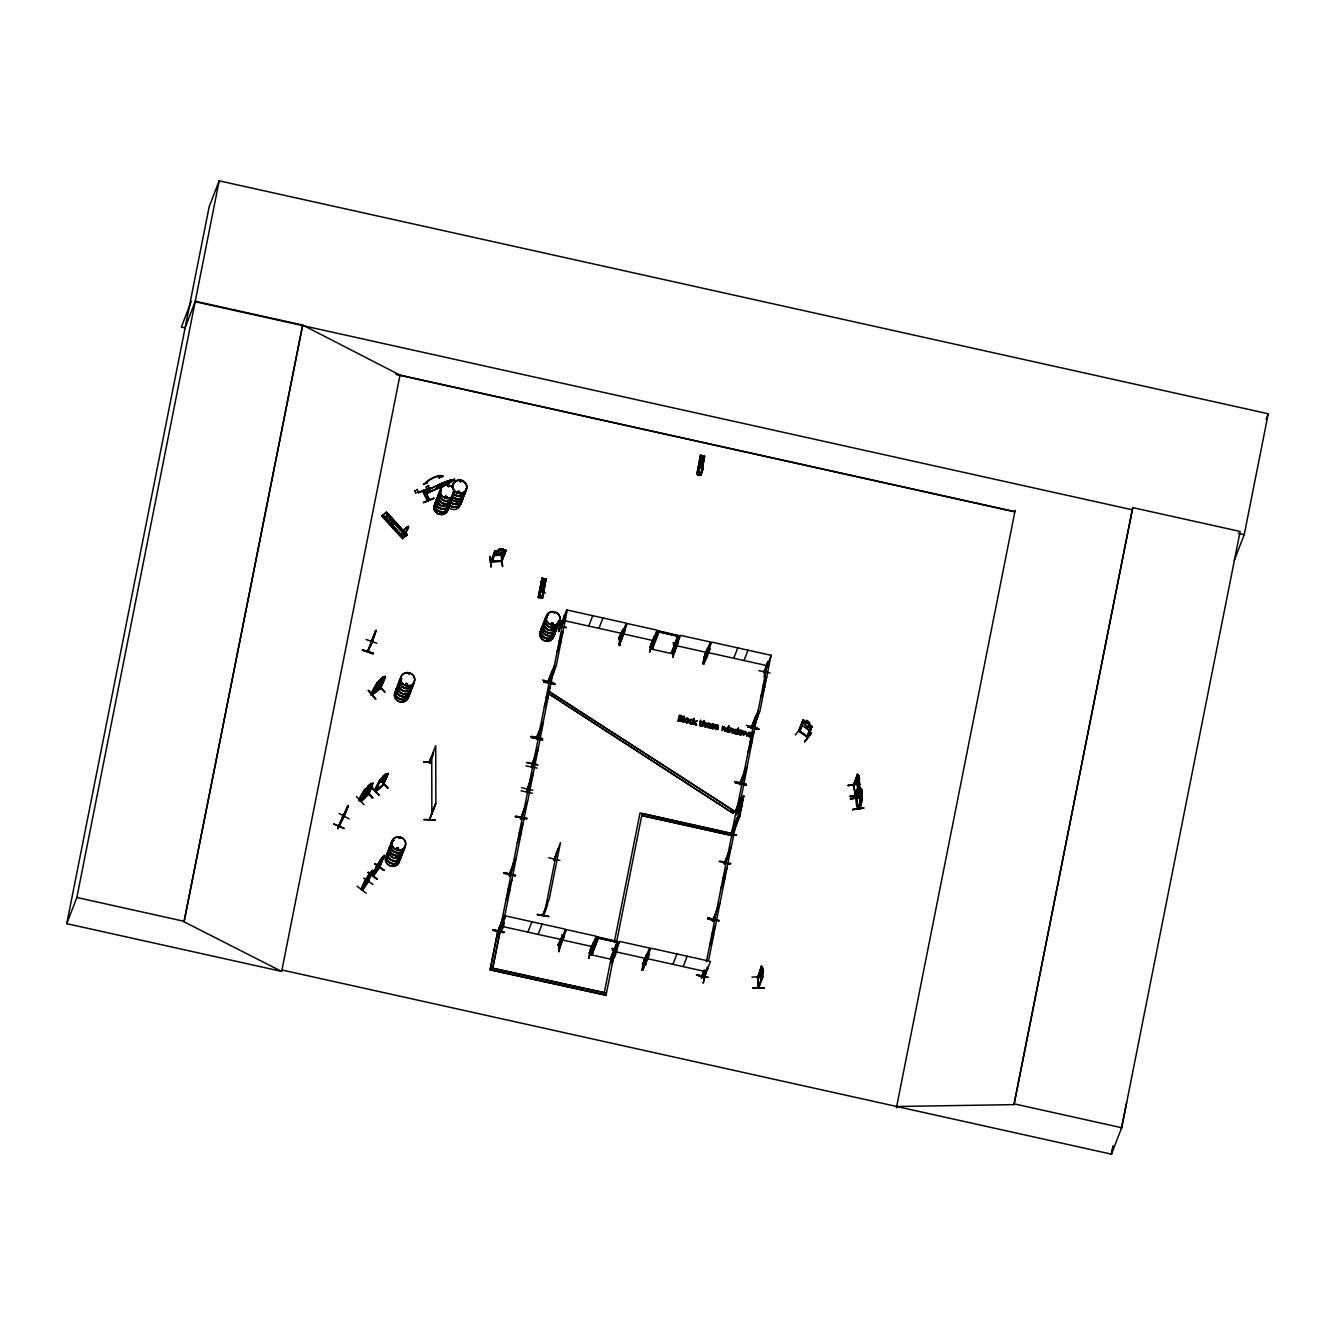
<?xml version="1.0" encoding="UTF-8"?>
<svg xmlns="http://www.w3.org/2000/svg" width="1335" height="1335" viewBox="0 0 1335 1335"><rect width="100%" height="100%" fill="white"/><g stroke="black" fill="none" stroke-linecap="round" stroke-linejoin="round"><path stroke-width="1.5" d="M859.673 784.329L855.418 795.56L853.466 784.613M853.983 784.646L854.083 785.397M855.334 793.991L855.334 795.51M860.458 787.867C865.697 796.077 856.536 823.178 855.985 798.013M858.355 787.733L856.102 779.723L857.671 773.899L853.215 784.997L855.818 795.51L853.682 784.83M858.121 808.476L861.759 797.412L862.343 798.313C857.304 831.471 854.55 775.468 858.021 808.426M856.987 778.188L858.288 784.963L859.039 780.408M712.006 725.539L712.439 724.705M749.92 733.449C753.791 734.65 750.57 731.947 749.87 734.116M751.071 736.036L749.085 733.783M760.416 977.721L762.869 971.346L762.569 967.875L762.752 974.967L761.367 980.107M423.946 819.673L435.41 819.907L424.029 819.49M509.653 875.743L516.194 858.288L505.064 914.308L498.222 930.996L502.427 919.565M547.801 681.451L547.584 682.619L552.173 671.288L547.967 682.702L548.351 681.401M549.586 681.451L549.319 682.786L553.524 671.355M549.486 682.302L550.087 681.317M543.712 914.208L543.479 915.109M553.892 859.723L554.442 859.256M700.358 463.228L701.042 464.196M702.026 463.378L701.442 464.246M711.321 725.005L711.572 726.29M704.229 969.794C697.354 987.399 704.897 971.429 702.01 975.251M712.823 921.033L717.112 909.736L717.312 910.77M712.973 920.533L720.132 902.493L731.263 846.473M729.277 851.38L724.237 864.112L724.605 862.577M741.125 781.476L740.508 782.56M751.705 727.942C763.386 697.387 747.784 735.718 752.089 726.557M682.385 720.166L681.634 718.33L682.419 719.665M707.867 724.221L709.92 725.406L709.636 723.987M717.83 727.158L715.477 726.64L717.93 726.44M858.288 776.453L857.687 787.917L856.069 779.673M757.963 978.088L761.985 966.74L762.736 970.962M758.213 986.832L762.602 976.452L758.313 987.333M758.881 987.299L758.747 986.331M405.69 684.054L407.459 684.955M396.645 848.309L398.431 849.193M406.357 684.922L406.291 683.57M398.381 848.793L397.313 849.177L396.795 847.858M407.492 684.171L406.541 684.955M399.082 838.23L400.2 837.913M408.477 673.658L408.844 673.391M399.132 837.929L400.3 838.347L399.182 838.33M447.058 496.62L445.923 497.371L445.84 496.019M445.406 496.053L446.808 497.087M448.493 486.975L447.726 486.124L448.81 486.107M457.972 491.213L457.688 492.214M458.172 492.265L458.556 491.18L459.407 492.081M459.507 491.58L458.606 492.548L458.122 491.647M460.258 481.401L461.059 481.034M460.275 481.668L461.309 481.251M460.959 481.802L460.391 481.985M551.322 623.111L552.34 623.979L552.323 622.844M552.857 623.261L552.406 624.413L551.088 623.645M553.107 623.645L552.256 624.029M554.559 613.449L554.042 612.448M852.681 809.461L863.845 807.875L852.631 809.711M863.795 808.126L852.581 809.577M428.351 492.098L445.423 485.139L428.568 492.582L429.503 491.33M430.838 488.66L430.855 488.61M685.439 721.167L685.589 720.249M739.189 732.147L739.323 733.833M760.833 970.345L761.467 977.187L762.535 972.681M682.636 717.512C682.001 714.342 677.012 715.126 682.469 716.595M687.925 721L688.026 719.765M741.526 732.898L741.542 731.413M741.676 731.964L740.541 734.233M734.701 731.163L734.917 732.932M681.684 719.515L679.598 720.666M714.559 727.442L714.842 726.257M367.759 651.33L376.103 630.387L367.726 651.43L371.681 641.501M707.55 725.205C715.126 725.673 703.228 726.04 709.669 727.041M714.625 726.958L715.593 725.239A1.886 1.752 21.1 0 1 716.761 724.905C721.05 726.857 715.86 727.041 715.41 728.109M684.822 720.082L684.772 721.634M688.693 721.167L688.56 719.215M688.843 720.449L688.56 721.668M710.62 725.723L710.487 723.97L708.852 723.153A1.886 1.752 21.1 0 0 707.7 723.487L707.3 723.97M742.293 733.082L742.427 731.897M798.514 731.013L807.792 737.621M798.68 730.562L808.025 737.32L799.131 730.379M810.428 728.009L806.891 737.104L810.862 726.59L811.93 726.891L811.096 726.29M699.757 724.237C698.839 726.307 703.345 726.44 700.258 725.673M758.247 987.783L757.512 976.87M757.88 978.171L761.367 966.89L762.085 969.31M758.731 987.766L757.896 976.753L757.863 978.321M764.204 987.85L752.84 988.117L764.171 987.716M429.186 762.368L435.727 745.597L435.861 803.103L429.436 819.874C445.139 779.056 425.798 829.219 429.97 818.322M429.903 761.818L429.186 763.119M429.436 819.757L429.887 818.722M430.037 488.777L446.574 481.334M504.029 873.457C538.956 880.583 480.85 867.316 515.327 875.326M515.21 875.877L504.146 872.79M526.607 818.755L515.327 816.553L526.557 818.789M553.625 682.586L542.494 680.016M713.391 921.033L707.784 918.53M746.215 725.255L757.362 727.775M737.838 805.022L737.537 806.373M738.355 806.24L738.522 805.806M738.939 806.59L739.123 805.472M740.241 805.506L740.057 806.657L740.241 805.456M426.132 487.325L428.719 485.656M757.362 977.253C767.575 952.389 755.66 974.567 761.367 979.973M760.383 969.477L760.766 980.157M368.377 881.617L367.409 881.934M373.116 875.359L373.533 874.191M379.774 866.916C373.633 875.61 393.274 835.627 379.123 868.134M700.575 724.071L701.542 726.157M516.011 816.102L527.242 818.322M521.034 790.771L532.231 793.257M521.635 787.733L532.832 790.186M526.624 762.652L537.905 764.872L526.708 762.402M531.58 737.704L542.861 739.924L531.664 737.471M526.908 791.939L530.93 781.125M527.192 788.534L526.924 789.502L527.675 788.768M535.886 756.194L531.397 767.008L531.647 766.04M531.931 766.624L531.597 766.106M532.648 763.67L532.398 763.97M537.121 738.505L537.321 739.54L541.359 728.66M525.556 806.14L520.5 818.889L521.267 817.571M535.936 753.991L531.847 764.354L532.565 763.537M719.782 861.092L730.979 863.561M735.318 782.927L746.582 785.147L735.401 782.694M725.189 862.226L725.356 861.409M739.623 801.417L735.134 812.231L741.576 795.51L747.133 767.508L741.075 784.696M735.134 812.181L735.385 811.279M735.869 811.496L735.151 811.747M735.151 823.929L731.046 834.826M745.097 773.883L740.992 784.78M732.965 834.642L736.62 835.126L725.372 832.973M538.289 597.429L542.077 578.339L546.082 579.273L542.511 598.297L541.209 598.03L542.527 598.297L545.848 579.04L542.11 578.255L538.205 597.413L539.49 597.68L542.811 578.489L541.776 578.389L543.045 578.656L539.524 597.68L542.811 578.489M542.11 578.255L538.556 597.429L539.457 597.68M540.191 596.611L541.292 597.012L539.874 597.529L541.326 596.845M540.258 592.523A2.553 0.918 10.6 0 1 541.309 591.271L541.326 591.121A2.553 0.918 10.6 0 0 540.291 592.373L539.49 595.961L541.993 596.495L543.812 593.124A2.553 0.918 10.6 0 0 543.829 591.655M540.992 596.828L540.825 595.844L540.992 596.912M542.36 592.339L545.097 578.956L546.048 579.273L544.78 579.006L542.978 590.437M541.793 598.147L545.347 579.123M542.027 598.197L545.848 579.04M701.109 455.535L698.138 474.693L696.853 474.426L700.391 455.385L704.496 456.053L701.159 475.31L704.713 456.286L703.411 456.019L701.259 467.417L703.678 456.003M697.571 474.559L700.658 455.385L701.643 455.669L700.441 455.419M696.837 474.409L700.758 455.252L697.838 474.559M697.921 474.576L701.442 455.502M698.539 474.376L699.974 473.858M702.46 468.652A2.553 0.918 10.6 0 1 702.46 470.12L700.625 473.491L698.155 472.824L698.923 469.386A2.553 0.918 10.6 0 1 699.974 468.134L700.575 467.016M701.409 469.436L703.395 456.003L704.496 456.053M703.979 456.136L701.075 474.693L697.421 474.526M504.096 932.03L492.815 929.828L503.996 932.364M515.327 816.553L521.034 817.187M531.113 737.12L542.494 738.756L531.13 737.037M555.193 683.837L543.929 681.634M498.973 929.527L498.205 930.845M509.436 874.592L509.186 875.81L516.395 857.254L527.525 801.234M498.322 934.049L500.341 926.941L498.272 937.687M509.62 875.994L509.92 874.458M510.003 873.908L509.92 872.406M520.85 817.454L520.65 818.505M498.322 937.47L500.341 926.941M520.45 818.839L521.284 817.654M536.837 736.336L536.653 737.587L541.226 726.357L536.62 737.704L537.454 736.486M563.287 620.441L543.462 721L537.02 737.788L537.454 736.319M548.068 682.502L548.184 681.534M513.758 862.527L509.57 873.841L509.653 872.873M504.38 922.485C502.978 931.413 499.19 933.399 499.273 932.664L505.798 915.96L565.423 929.21L559.031 945.964L558.18 945.197M524.705 807.458L521.134 817.955M558.464 631.472L561.184 620.875L558.531 631.472M558.948 631.555L561.05 621.025M540.642 727.225L540.825 726.273M551.772 671.205L551.989 672.239M561.401 626.032L560.416 625.731L560.266 627.717L564.471 616.286L560.767 627.533M560.767 627.583L561.251 626.415M564.855 616.37L564.288 617.237M565.189 616.42L564.254 615.836L565.189 616.42L561.451 626.432M537.371 914.842L548.752 916.478L537.388 914.759M543.078 914.358C543.428 920.666 552.807 886.874 543.028 915.042M547.083 903.995L547.283 905.03L547.467 904.079M558.23 849.961L558.03 848.927L554.275 860.408M559.849 860.424L548.735 857.737M562.052 934.917C561.418 940.875 555.877 945.063 559.115 945.898L558.33 944.88M558.998 945.864L558.147 945.33M560.316 940.457L558.764 951.104L560.149 940.457M622.794 629.219C625.981 626.949 614.601 641.201 620.141 639.081M563.07 935.134L561.985 935.284M618.956 644.905L620.959 634.392L619.573 645.005M619.123 644.905L621.125 634.392M644.772 959.214L643.17 969.827M643.303 969.894L645.272 959.298M703.128 977.938C703.495 978.839 703.378 971.596 708.101 967.341L703.895 978.154L710.454 961.4L650.829 948.167L644.388 964.938L645.739 964.337M644.505 964.921L648.46 954.108L649.477 954.325L645.272 965.138L645.523 964.17M645.289 965.088L644.655 964.054M704.062 663.745L706.082 653.232L704.179 663.595M648.46 954.108L649.477 954.325M704.129 663.812L706.165 653.082M705.564 657.988L706.232 658.989L705.347 657.955M710.22 648.61L709.286 648.026L710.22 648.61L706.265 659.073M707.717 918.83L707.967 917.812L718.981 920.95M758.831 670.621L770.011 673.024M701.943 976.085L702.544 975.251M712.923 921.05L717.88 907.85L713.29 919.198M713.307 919.081L713.891 918.113M713.691 919.164L714.058 917.963M730.662 834.742L737.187 817.537L731.63 845.556L724.621 864.212L724.588 862.677M724.721 863.995L725.005 862.894L724.738 864.112M741.042 782.093L741.058 782.443M751.338 727.759L751.672 726.323M751.805 727.742L751.922 726.774M717.496 907.767L717.696 908.801L717.88 907.85M705.814 972.798L703.178 983.177L705.798 972.764M728.443 852.698L724.454 862.944M744.379 772.448C746.682 768.726 737.704 786.816 741.092 781.576M763.97 670.971C763.82 675.56 768.226 660.091 767.825 661.426M755.51 716.428L755.727 717.462M763.987 672.723L764.371 671.405L764.071 672.323M753.741 727.525L753.891 726.807M708.101 967.341L707.016 967.491M764.488 672.823L764.588 671.972M766.59 666.682L764.605 677.245M757.262 716.595L753.057 728.026L753.174 727.058M764.004 672.957L768.209 661.526L764.121 671.989M768.593 661.609L768.025 662.477M730.245 864.196L719.148 861.509M746.031 784.763L734.867 782.277M758.931 729.06L747.65 726.857L758.831 729.394M405.306 535.101L404.605 534.601M558.898 951.488L560.95 940.975L558.948 951.471M558.864 951.688L560.984 940.958M560.516 946.281L560.066 945.881M619.674 645.623L621.81 634.893L619.757 645.406M621.242 640.667L621.292 640.266M563.921 936.269L559.949 946.749L566.424 929.594L596.228 936.219L589.219 953.14L589.936 952.472M625.314 629.936L621.209 640.7M588.802 958.346L590.938 947.616L588.885 958.129M650.045 646.707L650.746 646.824M651.964 641.785L649.611 652.264L651.981 641.818M593.291 942.41L589.169 953.14M654.117 636.344L650.078 647.191M612.164 961.701L612.848 958.196M614.25 952.79L612.131 963.52L613.866 952.94M642.669 964.721L649.494 948.05L619.674 941.425L613.115 958.447C622.193 931.146 614.367 962.585 613.332 957.696M674.375 648.61L672.94 657.454L675.059 646.724L672.94 657.454M674.192 651.563L674.709 652.131M678.564 641.768L674.475 652.581M643.053 965.088L643.17 964.22M642.052 970.161L644.188 959.431L642.135 969.944M703.979 658.138L703.729 659.106L703.578 658.122M705.014 653.566L702.877 664.096L705.23 653.649M646.557 954.241L642.419 964.955M707.366 648.176L703.862 658.606M185.148 327.642L195.327 301.226L302.711 325.072L399.999 375.102L281.668 971.396L66.75 923.67L209.161 206.741L219.174 180.826L1268.25 413.767L1244.22 534.651L1234.224 560.567M66.75 923.67L76.863 897.487L219.174 180.826M896.686 1106.498L1013.983 1104.629L1132.747 507.617L1240.132 531.464L1121.667 1127.725L1111.454 1154.174L281.802 969.961L281.518 971.363L184.046 921.817L302.528 325.556L1132.18 509.77M184.046 921.817L302.711 325.072M490.112 969.811L606.073 995.209L490.112 969.811L497.471 932.764L499.774 932.915L492.698 968.259L499.774 932.915M490.229 969.494L497.605 932.431M501.059 924.671L512.189 868.651M512.39 867.633L523.52 811.613M539.473 731.363L550.604 675.343M523.887 810.679L539.407 732.631M545.331 909.001L556.461 852.982M590.17 955.059L596.995 937.153L618.773 942.46L612.031 959.915L610.662 959.131L617.187 942.193L598.264 937.988L591.722 954.925L590.17 955.059L597.246 937.32M650.979 648.994L657.805 631.088L679.582 636.394L657.721 631.538L650.979 648.994L672.857 653.85L679.682 635.927M596.995 937.153L618.773 942.46M612.014 953.891L603.904 994.725M614.334 941.959L640.016 812.998L732.514 833.541L739.356 815.435L742.961 797.996L741.976 797.779L735.485 814.6L731.897 832.039L733.082 833.724M605.406 992.923L490.512 967.775L605.406 992.923L604.989 994.976M612.031 959.915L618.856 942.009M672.857 653.85L679.348 635.977M605.957 995.543L615.418 948.25M616.503 942.443L642.185 813.482L732.398 833.874M681.217 721.2L678.046 720.983L679.231 715.21M681.651 719.799L678.964 720.516L679.448 718.263L681.584 719.482M681.718 717.629L679.482 717.863L679.899 716.027L681.784 717.429M682.786 722.035L684.021 716.011L683.537 722.202M691.864 723.92C693.966 721.901 689.461 724.621 689.961 721.901M690.729 720.233L692.698 720.933L692.414 719.582A2.503 2.32 21.1 0 0 691.296 719.281L689.494 720.366M692.798 724.254L694.033 718.247L694.016 722.018L697.037 720.85M693.533 724.421L694.317 722.252L695.485 724.855C699.223 726.557 691.43 717.446 696.47 725.072M699.623 722.035L700.575 720.149L700.992 721.734L702.444 721.818L700.875 722.318L702.243 722.619M699.673 724.454L700.224 721.935M700.491 724.288L700.958 722.101M702.093 726.323L704.079 720.466C701.492 724.488 706.315 720.783 706.148 723.687M702.844 726.49L704.179 722.919M704.83 726.924L704.713 723.136M704.913 726.707L705.431 723.37L704.413 723.103M705.581 727.091L706.198 724.171M706.749 725.472C705.564 728.827 712.189 727.525 709.586 727.258M710.537 726.09L710.654 724.271M714.142 727.508L713.674 728.393A1.736 1.619 21.1 0 1 712.573 728.493L710.671 727.959C710.003 726.09 714.892 728.593 712.222 728.059M713.774 724.972L714.258 725.673L713.958 724.354L711.872 724.404M718.163 728.827L715.927 729.461L714.642 727.225M715.46 726.958L718.447 727.859L718.18 725.456M727.375 731.93L728.293 727.558L727.458 731.714M728.293 727.058L728.526 726.123L729.227 727.041M728.126 732.097L728.209 727.775M729.144 727.258L729.377 726.307M729.227 732.348L730.128 727.959L731.53 728.309M729.961 732.514L731.313 728.943M731.964 732.948L732.514 730.362M732.698 733.115L733.332 730.195M734.751 729.711A1.786 1.652 21.1 0 1 735.785 729.377A2.069 1.919 21.1 0 1 737.204 729.945L738.405 728.092L737.17 734.1L735.468 733.816M734.65 731.83C735.068 735.502 739.256 730.245 736.169 730.078M737.17 734.1L738.405 728.092M751.939 735.902L751.455 736.786A1.736 1.619 21.1 0 1 750.353 736.887L748.852 735.785M706.415 961.734L715.927 913.891M716.127 912.873L727.258 856.853M727.625 855.919L733.199 827.917M737.571 805.889L743.128 777.871M743.194 776.603L754.325 720.583M737.07 813.649L743.845 795.977L739.774 816.503L733.032 833.958M708.785 959.531L719.915 903.511M767.024 665.681L747.199 766.24L740.908 782.827M739.356 815.535L742.894 797.746L736.987 813.132M771.029 655.301L759.899 711.321L754.892 724.288M732.548 833.858L739.273 816.403L743.361 795.86M896.402 1107.883L1015.151 510.237M1013.983 1104.629L1132.747 507.617M1113.073 1146.014L1111.454 1154.174L1113.09 1146.214M370.846 642.335L375.986 630.354M1121.367 1128.476L1126.673 1102.577M652.732 648.843L652.932 647.926M617.054 942.21L610.479 959.147L591.922 954.909L592.106 953.991M659.423 631.088L659.223 632.006L677.796 636.261L677.98 635.343L659.423 631.088L652.548 648.86M591.922 954.909L598.597 937.17L617.17 941.409M671.488 652.164L671.305 653.082L677.98 635.343M610.479 959.147L610.679 958.23M614.317 949.118L614.667 947.967M732.865 832.256L733.666 828.384M731.897 832.039L738.389 815.201L741.976 797.779M433.057 754.542L429.77 763.136M531.297 736.336L542.494 738.722M543.812 682.168L555.026 684.538M492.715 930.378L503.912 932.748M735.034 781.576L746.232 783.995M747.733 726.657L758.847 729.294M696.553 975.084L707.817 977.287L696.62 974.867M525.99 765.856L537.254 768.109M741.626 806.674L741.643 805.723M338.923 825.681L346.232 809.627M344.33 816.302C330.396 843.002 342.845 819.707 342.928 815.451M737.621 805.172L737.587 806.24M531.213 736.586L542.477 738.822M492.815 929.894L504.013 932.264M537.471 914.308L548.735 916.544M707.884 918.079L719.081 920.466M374.618 634.642L371.681 642.686M372.899 639.448L371.631 643.003M373.082 639.048L370.362 646.123L374.668 633.775M402.236 536.002C400.567 529.695 414.784 519.565 405.056 533.733L402.085 535.836M373.433 637.746L374.167 635.56M853.899 785.898L857.32 774.617L857.904 775.535M856.519 799.264L860.257 787.85L856.469 799.298L855.919 798.03M372.682 640.333L371.764 640.967M749.018 733.616L749.502 732.731M685.506 720.466L685.956 719.315M688.009 720.783L687.158 722.268M739.106 732.364L739.573 731.213M734.617 731.38L734.917 730.512M370.362 646.123L372.148 641.267M376.103 630.387L371.297 643.603M370.98 644.338L371.414 643.103M375.102 633.241L375.469 632.173M343.195 817.32L344.296 816.453M560.433 626.265L560.867 627.283M543.178 914.008L543.579 914.926M751.505 726.807L758.33 710.22M740.424 781.96L744.563 771.513M376.937 643.253L366.107 639.482M409.061 674.375L409.211 673.641M406.774 684.938L407.475 684.371L406.057 683.437M398.314 848.559L397.863 849.193M592.74 953.107L592.924 952.439M595.143 946.231L594.943 946.949M597.596 939.89L597.947 939.59M734.083 829.803L733.716 830.12M739.774 816.503L738.923 816.586M736.152 824.262L736.369 823.395M372.599 640.583L375.268 632.923M373.399 653.232L362.319 650.112L373.266 653.549M375.268 631.105L375.319 632.139M368.226 651.38L373.984 636.228M372.799 639.348L371.147 643.687M362.336 650.078L373.149 653.933M372.649 639.999L373.249 637.946M373.199 638.564L373.85 636.661M362.503 649.611L373.316 653.466M191.272 301.376L181.343 327.075L185.131 327.909M403.504 537.821L382.227 515.594L386.449 512.189L407.225 534.868L405.857 535.969M385.715 519.432L389.937 516.011M387.801 521.718L392.023 518.314M389.653 523.771L393.875 520.366M391.739 526.073L395.961 522.652M401.034 535.669L403.47 533.783M418.406 492.565L429.286 488.159L428.118 489.344M428.668 488.343L418.556 492.515M402.686 538.489L403.32 537.421L382.177 515.727M404.071 536.837L405.606 535.335M423.095 490.613L428.001 500.742L422.878 490.863M403.837 537.621L383.245 514.976L381.793 516.144L402.469 538.723L406.975 534.951L405.139 531.981M424.146 490.362L429.136 500.275L424.296 490.279M427.734 488.76L428.285 489.862L429.253 488.86M427.951 488.677C423.879 496.286 426.482 501.092 428.735 488.193M426.716 495.952L428.702 490.796M428.351 492.148L429.753 488.276M428.602 492.548L430.003 488.677L446.758 481.685M429.386 491.797L430.387 488.426L429.336 491.764M436.862 488.293L440.099 487.258L436.862 488.293L438.064 485.172L441.484 483.387L451.597 479.766L449.061 483.604L440.066 487.308L454 480.383M436.979 488.209L438.114 485.272L441.535 483.487L451.48 479.832L443.988 483.07L440.583 485.99L449.311 482.97L454.634 479.215L451.213 480.483M433.775 498.155L423.462 502.644L433.758 498.489M445.239 484.789L428.518 492.532M368.493 690.379L375.435 699.39M376.103 684.254L377.137 683.937L376.103 684.254C361.368 708.802 382.01 683.42 380.208 688.676M372.665 694.55L377.121 682.719L383.379 676.712L380.058 689.06L379.941 688.192M377.137 683.804L372.966 693.95M373.366 693.866L372.098 694.617L380.926 687.992M382.311 680.066C374.551 686.791 384.83 676.361 381.693 681.467L382.945 680.783L380.225 685.289L376.57 687.408L380.008 680.6L382.611 678.53L381.626 681.367L379.958 682.085M381.476 681.184L379.09 682.969M383.178 676.728L382.878 677.98M384.513 677.713L380.108 688.693M380.759 688.526L385.498 676.211L380.875 679.165L382.711 677.412M383.045 683.103L385.064 677.446L376.654 684.087M378.256 685.322L384.597 692.147M339.09 813.432L349.169 818.889M343.379 814.584L338.873 825.914L343.679 816.519M339.924 824.896L339.541 825.531M345.381 811.63L343.662 815.585L345.965 811.113M343.245 817.471L347.734 806.14L344.413 813.399M342.344 818.105L348.452 805.439L343.813 817.487M344.18 828.568L333.65 823.962L344.263 828.367M356.412 796.611L364.054 804.788M365.306 789.369L364.188 790.186C348.919 814.25 372.048 789.636 367.876 793.975M364.054 792.089L362.736 795.66L363.587 795.243M361.218 800.282C374.851 768.576 347.584 819.223 368.844 793.758M368.31 785.664L367.826 787.049L371.08 783.528L370.479 784.93L371.697 784.229L368.143 794.392M365.323 793.858L366.908 791.305L365.673 791.288L370.446 787.383L364.839 795.143L369.478 790.003M365.556 793.924L367.225 792.573L363.454 795.226L370.946 788.818L371.898 784.813L364.054 792.239M368.76 785.581L370.262 784.663M370.896 783.562L370.596 784.813M365.957 788.601C361.418 792.69 375.152 780.241 371.948 784.396L368.076 794.726M360.233 800.449L368.443 793.858L372.448 783.478L371.948 784.396M380.191 780.107L375.068 790.854L383.562 784.246L387.567 773.883L385.548 775.268C388.702 770.178 378.473 780.675 386.065 773.799M367.475 792.322L372.482 798.096L367.392 792.539M387.484 773.749C377.571 777.454 367.475 803.62 383.662 783.862M379.924 779.824L376.27 790.52M383.796 775.885L385.314 775.001M385.948 773.899L385.648 775.168M384.797 779.673L383.112 785.23L388.218 773.332L385.465 778.872L378.523 783.411M388.301 773.416L383.178 785.13M387.651 788.334L381.293 781.509M357.079 886.206L366.174 893.198M363.654 877.996L372.999 884.471M368.276 872.039L377.388 878.997M489.978 556.378L491.08 567.141L489.828 556.345M362.452 889.11C376.253 855.868 350.955 910.086 368.527 881.35M366.241 878.563L361.768 889.911L362.603 888.709M369.461 873.908L372.131 870.854L370.729 872.856C372.882 867.783 366.825 878.664 369.077 874.091M368.527 875.86L367.609 878.246L370.563 873.274M502.01 561.017L490.946 561.668M495.652 551.155C486.524 573.049 495.669 556.778 494.634 551.205L490.546 561.952L501.743 561.401L505.715 550.671L500.608 561.468L501.86 561.401M367.442 882.085L371.314 871.438M503.011 554.976L494.484 555.377L493.716 554.209L495.152 550.804M366.124 878.463C352.79 903.745 370.913 879.231 372.048 870.971L372.832 870.403L372.198 871.004M368.393 881.717L372.732 870.32M373.266 874.659C387.25 843.503 361.868 895.184 379.808 867.016M499.423 549.002L503.145 548.818L502.511 550.154L504.196 550.487L503.278 552.857L497.571 554.142L496.103 553.207L497.02 550.838L499.524 548.919L502.995 548.869M500.074 549.219L502.294 549.119M379.724 861.676L378.806 864.062L381.777 859.106M380.291 859.907L377.722 865.447L381.943 860.09M380.675 859.74C389.87 848.209 377.404 869.769 376.136 867.783M378.556 867.85L379.307 866.715M382.861 857.721L381.927 858.472M383.929 856.152L379.557 867.383M501.726 560.55L500.792 560.967M429.703 763.253L429.753 762.202L423.879 761.668M384.079 870.553L374.868 863.812L384.196 870.286M502.577 566.574L501.376 555.61L502.544 566.39M433.691 751.905C432.824 757.145 427.751 761.851 429.853 762.986M540.792 585.197L544.53 585.998M540.475 587.05L544.179 587.917M538.856 597.312L542.01 597.98M541.309 591.271L541.66 590.337M544.179 590.721L543.796 591.789A2.553 0.918 10.6 0 1 543.796 593.257M560.667 627.8L567.292 610.078L556.161 666.098L549.703 682.869M558.948 642.302L562.953 631.939M557.029 651.931L561.034 641.568M566.374 627.517L557.062 625.197M554.592 664.98L548.335 681.167M549.953 681.851L553.908 671.438M546.249 697.22L550.254 686.841M548.168 693.382L733.115 813.282L734.434 811.229L549.352 691.663L548.168 693.382L733.115 813.282M549.352 691.663L734.434 811.229M544.346 706.849L548.335 696.47M538.439 747.216L532.381 764.404M531.397 767.008L537.838 750.27M535.802 756.661L531.864 766.991M588.718 626.065L592.723 615.685M526.941 789.452L533.466 772.314M532.882 775.218L526.357 791.889M520.884 818.972L527.892 800.316L543.412 722.268L536.77 739.323M522.002 816.686L525.94 806.223M519.182 833.474L523.186 823.111M598.964 628.334L602.969 617.971M517.262 843.103L521.267 832.74M514.142 862.61L509.786 874.992M507.851 890.512L511.839 880.149M505.932 900.14L509.937 889.778M498.422 929.644L502.811 919.648M622.227 630.52L618.889 639.715M700.358 457.271L704.096 458.072M700.157 458.472L703.895 459.273M699.79 460.408L703.528 461.192M699.473 462.127L703.178 462.995M699.106 464.046L702.811 464.93M702.427 468.802L702.827 467.717M555.21 857.337L558.414 849.01M527.892 932.13L531.897 921.767M538.155 934.4L542.144 924.037M658.055 631.238L651.08 648.526M673.09 642.502L673.774 642.903M673.491 644.288L673.19 644.204M671.505 653.165L678.013 636.111M559.916 946.682L564.488 936.002M674.092 652.064L680.5 635.36L710.303 641.985L703.729 659.106M678.046 720.983L679.832 721.134M679.899 716.027L681.634 717.846L679.482 717.863M679.448 718.263L681.467 719.265M692.982 719.949L690.395 719.615M692.164 723.87L691.18 723.97M695.485 724.855L696.553 724.855M612.314 948.668L613.533 948.751L612.264 948.584M612.682 950.353L612.131 950.17M611.83 959.398L618.539 942.043M703.545 723.153L704.496 722.886M703.578 722.786L704.763 722.252M733.749 658.255L737.754 647.892M709.92 725.406L707.667 724.671M710.103 727.842L706.766 725.923M710.671 727.959L711.739 728.293M714.542 724.705L713.14 724.321M743.995 660.541L748 650.178M722.519 726.507L722.051 730.746L724.538 727.708L725.589 731.53L727.625 727.408L725.406 730.512L724.438 726.707L722.669 729.911L722.602 726.29M724.538 727.708L724.888 731.38M728.526 726.123L729.294 726.524M730.662 729.177L731.914 728.943M736.62 732.932L735.201 732.832M764.388 673.04L771.28 655.335L711.638 642.102L705.197 658.856M764.071 676.895L766.173 666.599M743.829 731.246L743.361 735.485L745.848 732.448L746.899 736.269L748.935 732.131L746.716 735.251L745.748 731.43L743.979 734.634L743.912 731.029M762.686 687.542L766.674 677.179M760.766 697.17L764.771 686.807M748.451 736.353L749.519 736.686M755.076 723.336L757.646 716.678M749.986 742.444L753.991 732.081M748.067 752.072L752.072 741.709M740.424 782.31L740.725 781.392M729.811 810.846L737.27 812.481M672.94 964.337L676.928 953.958M735.602 812.231L739.523 801.901M739.356 807.608L743.845 795.977M683.186 966.607L687.191 956.244M725.572 862.36L729.678 851.463M722.919 878.714L726.908 868.334M721 888.342L725.005 877.963M711.572 935.752L715.577 925.389M709.669 945.38L713.658 935.017M702.577 975.384L703.979 971.546M795.343 735.034L801.818 726.44M702.343 976.319L704.429 970.829M799.565 731.697C801.484 730.395 803.153 718.03 803.47 721.25M806.19 721.651L806.69 720.366L809.728 722.569L809.477 727.809L807.558 727.725L803.603 723.57L804.521 721.184L806.207 721.851L806.774 720.483M804.705 741.743L811.313 733.032L804.738 741.542M811.997 726.424L807.692 737.638M810.695 729.995L812.097 726.474L802.986 719.915L798.63 731.063L803.069 719.999L804.121 720.149M751.955 977.053L763.22 976.803M760.116 974.416L762.702 967.875M762.686 977.437L758.697 987.917L757.813 977.153M857.304 784.129L847.909 785.614L857.22 784.212M853.466 785.931L857.704 774.567M858.238 777.554L857.954 783.211L858.872 780.841M859.773 797.629L850.462 798.897L859.857 797.412M858.922 776.653L859.323 778.756M859.69 779.189L858.889 775.702L859.189 780.474M855.118 794.609L859.139 783.829M855.652 794.458L859.606 784.062M855.818 795.36L859.79 785.03M855.768 798.397L860.057 787.216L860.458 787.967M858.889 790.72L860.191 787.333L860.458 788.818M861.592 793.691L860.858 798.247L859.456 794.242L860.424 789.102L860.941 790.42L861.542 788.968L861.759 793.758M861.058 790.403L861.559 789.135M861.893 792.055L861.309 790.37M862.143 797.362L858.238 807.825M1266.114 419.307L1268.25 413.767M360.5 800.549L361.401 799.882M690.011 721.1L690.595 720.149M713.174 727.925L712.072 726.357M560.4 626.749L566.607 609.895L626.232 623.128L619.841 639.882M547.7 681.668L547.567 682.402M345.732 811.213L344.58 813.199M375.202 790.67L376.337 790.153M688.643 721.451L688.126 722.419M404.905 533.549L408.627 526.24L404.956 528.977M707.583 724.872L708.868 723.754L709.953 724.888M715.477 726.64L716.761 725.506L717.846 726.657M345.581 812.131L346.783 809.544M750.003 733.232L750.053 734.267M368.026 880.966L367.793 882.151M373.666 875.042L373.466 874.275M734 730.729L734.534 729.761M689.294 720.783L690.128 719.565M347.734 806.14L347.05 808.309M348.051 806.09L345.999 809.995M343.279 815.618L343.729 814.767M364.922 881.951L371.514 873.824M543.812 593.124L542.01 596.345L539.524 595.811M405.006 534.834L404.321 534.584M405.089 535.135L404.104 534.117M749.319 732.915L750.721 736.453M687.792 721.467L686.924 722.335M739.323 731.68L740.191 730.812M741.392 733.366L740.007 734.233L739.139 732.848M370.746 874.275L366.524 879.631L368.694 875.426M734.834 730.729L736.252 729.878M366.174 878.63L368.594 875.359M366.274 878.714L372.131 870.854M379.741 861.242L373.149 875.593M384.029 856.219L377.037 865.28M370.379 788.484L371.781 786.348L363.838 793.658M459.574 492.632L459.29 491.263M396.879 847.875L396.979 849.244M382.594 681.584L384.18 679.632M376.086 686.791L384.096 679.548M742.06 733.766L741.442 734.584A1.802 1.669 21.1 0 1 740.324 734.884L738.872 734.016M374.768 689.527L383.128 683.036M386.8 776.82L385.515 778.872M367.843 872.69L377.087 879.381M685.055 719.398L685.689 718.58A1.819 1.685 21.1 0 1 686.807 718.263L687.659 718.447M501.743 561.401L506.182 550.254L504.964 549.903L506.048 550.387M714.943 726.073L715.51 725.456A1.886 1.752 21.1 0 1 716.678 725.122L717.83 725.456M371.397 786.782L378.923 795.243L371.03 787.083M802.035 725.372L801.651 723.336L802.035 725.372L809.177 730.512L810.779 729.911M806.924 737.07L807.258 736.636M804.605 741.709L811.313 733.032M682.586 717.646L681.568 718.514M682.268 718.163L682.686 716.661M380.325 860.024L382.511 857.27M377.321 864.279L372.649 875.51L379.073 867.166M368.944 793.791L373.183 783.011L372.248 783.328M520.867 817.337L521.101 818.455M370.78 786.599L365.506 793.224L369.011 788.751L365.423 790.954L367.893 787.016M380.141 779.99L376.42 790.136M700.308 467.35L701.409 466.966M383.078 679.799L377.688 684.087L380.492 678.831M404.138 529.478L403.42 531.297M618.756 639.198L620.074 639.448L618.789 639.582M645.589 964.721L644.605 964.387M384.146 870.437L374.951 863.595M368.093 791.605L370.946 788.818M385.164 513.391L386.666 512.189L406.975 535.001M377.021 684.938C372.899 688.393 386.933 678.03 383.495 679.915M379.841 779.99L380.825 778.756M393.908 523.804L393.074 524.405M735.001 730.479L735.969 729.828M715.677 726.19L717.729 726.257M382.11 515.844L403.003 538.289M382.661 515.443L400.55 535.035M385.498 513.074L406.391 535.519L385.815 512.874M371.497 786.599L378.94 795.093M741.826 734.1L741.526 734.367A1.802 1.669 21.1 0 1 740.408 734.667L739.54 734.484M685.289 719.064L685.606 718.797A1.819 1.685 21.1 0 1 686.724 718.48L687.575 718.664M738.906 730.963L739.29 730.479A1.819 1.685 21.1 0 1 740.408 730.162L741.259 730.345A1.786 1.669 21.1 0 1 742.16 731.113L742.26 731.697M543.212 586.048L541.676 586.499L543.028 587.083M543.011 587.15L543.095 585.815M367.876 882.268L371.447 871.722M370.996 783.445L368.31 785.781M365.206 789.869L364.188 790.186M367.859 792.139L372.599 797.963M447.025 497.388L445.223 496.753M407.225 534.284L406.691 535.085L404.605 532.782M443.721 505.298L442.636 505.331M406.107 683.453L405.64 684.621M551.639 622.661L552.94 622.861M384.697 676.545L377.037 682.786M377.404 685.739L380.024 683.654M374.968 690.095L381.676 685.055M372.365 694.901L380.909 688.159M379.941 686.374L384.931 692.031L378.339 685.105M375.402 791.088L383.829 784.596M503.095 555.126L504.847 553.675L503.095 555.126L494.384 555.544M619.14 638.814L619.774 639.298M706.332 658.639L705.264 658.422L706.315 658.522M644.571 964.504L645.472 964.688M703.044 977.454L704.096 977.704M699.59 473.558L699.607 472.94M540.975 596.361L540.358 597.012M406.591 535.368L385.999 512.723M686.057 719.331L687.375 719.014L687.976 720.283M739.657 731.23L741.309 731.43M711.638 724.555L712.873 724.054M749.419 732.948L750.32 732.431M712.139 725.055L714.258 725.673M694.884 722.185L697.12 720.633M393.691 524.038L392.156 524.088M365.356 793.658L364.138 794.358L370.312 785.347L366.808 789.836L370.396 787.617M422.477 491.046L427.5 500.942M554.175 858.906L553.825 860.341L560.466 842.619L549.336 898.639L542.811 915.343M540.475 596.929L540.808 595.927M692.348 722.852L690.262 722.686M700.675 462.811L701.976 463.178L701.225 464.28M445.606 495.886L445.723 496.987M459.323 492.698L457.788 492.164M397.012 847.692L398.114 847.658M398.23 849.36L397.213 849.394M428.852 485.94L426.182 486.708M418.472 492.732L429.286 488.159M429.419 488.426L428.285 488.91M433.792 498.239L423.562 502.444M451.147 480.683L454.517 479.315M495.051 550.921L505.047 549.987M708.101 724.137L709.336 724.087M749.653 732.798L751.739 732.748L752.056 734.05M681.618 721.067L680.299 721.451M809.11 730.429L810.679 729.828M686.257 719.198L687.842 719.732M612.364 948.568L613.449 948.818M717.946 728.693L717.029 729.043M740.858 783.795L741.092 784.513M455.886 500.642L454.918 500.158M406.307 683.32L407.709 684.021M397.413 847.959L398.548 848.025M428.385 489.795L425.782 496.086M857.12 783.779L847.892 785.431M857.571 795.076L850.078 796.411L861.242 794.909M861.325 795.293L850.028 796.294L859.44 794.909M850.345 798.297L859.657 797.028L850.462 798.897M862.343 798.313L861.759 797.412M859.156 780.391C860.775 789.302 856.586 767.725 858.522 777.12L859.006 775.685L858.405 777.137L857.904 775.802M859.573 784.446L859.606 782.727M858.255 787.867L857.504 787.934M701.709 725.305L700.491 724.571M731.447 728.526L733.282 729.711M735.902 733.549L734.434 733.466L733.866 731.964M750.804 736.236L748.935 735.568M717.746 729.427L714.676 727.692M860.107 801.1L860.958 801.133L860.107 801.217L858.522 792.489L861.692 794.308L862.16 797.729M717.562 728.793L715.627 728.159M690.979 720.149L692.698 720.933M687.008 722.118L685.573 721.25M542.144 590.103L543.395 590.254M495.686 551.522L494.634 551.205M491.864 561.234L500.675 560.817M762.752 974.967L761.868 966.74M764.204 987.75L752.857 988.234M392.54 522.035L393.742 522.452M691.613 723.737L689.978 723.587A1.752 1.635 21.1 0 1 689.21 722.686L689.194 722.051M612.698 949.001L612.398 948.718M431.405 761.651L423.812 761.951M423.829 761.818L431.472 762.001M433.825 809.41L433.424 808.426M731.547 729.127L732.498 730.045M709.219 727.074L707.517 725.539M750.47 736.269L749.235 735.819M686.757 722.152L685.806 721.718M686.707 722.986L684.755 720.566M750.57 732.648L752.239 733.315M712.072 728.643L712.489 728.71A1.736 1.619 21.1 0 0 713.441 728.543L714.041 726.724L712.172 725.506M749.853 737.037L750.27 737.104A1.736 1.619 21.1 0 0 751.221 736.937L751.171 734.567M701.392 467.117L702.31 467.367M697.17 474.359L700.908 475.143M557.045 625.514L566.374 627.55L556.895 625.765M707.834 918.246L719.031 920.683M707.767 918.647L713.641 919.815M644.404 964.838L645.406 965.055M399.999 375.102L395.944 374.217L1014.884 511.639M195.144 301.727L300.509 325.106M1238.229 533.316L1244.22 534.651M398.297 374.968L1014.567 511.806M562.602 620.258L622.243 633.508M707.65 652.465L767.275 665.698M623.228 633.891L653.049 640.516M676.495 645.723L706.315 652.348M501.793 926.34L561.418 939.573M562.419 939.973L592.223 946.582M615.685 951.788L645.489 958.413M646.824 958.53L706.465 971.78M497.471 932.764L499.64 933.248M1014.283 1103.878L1121.667 1127.725M76.863 897.487L184.247 921.334M735.485 814.6L736.469 814.817M738.389 815.201L739.356 815.435M598.414 938.088L616.97 942.326M690.862 723.687L690.061 723.37A1.752 1.635 21.1 0 1 689.294 722.469M705.03 722.502L706.098 723.403M735.151 733.549L734.066 732.731M428.769 488.36L429.419 489.378M712.74 726.924L711.305 725.406M750.404 734.217L751.872 735.685M620.909 640.299L627.233 623.528L657.054 630.153L650.078 647.141M799.014 730.712L808.059 736.837M732.815 728.543L733.215 729.427M739.089 734.5L738.372 732.915M367.826 792.156L372.949 797.713M386.649 514.826L404.488 534.451L386.549 514.893M384.547 516.545L402.452 536.119M400.917 535.385L403.12 537.955M387.05 774.784L384.063 779.106L380.425 781.225L383.412 776.036L382.761 777.254M381.376 781.292L387.984 788.201L380.542 779.707L379.157 780.424M699.974 725.739L699.707 724.571M715.727 728.576L715.41 727.308M710.404 724.187L708.768 723.37A1.886 1.752 21.1 0 0 707.617 723.703M685.022 721.801L686.791 722.769A1.802 1.669 21.1 0 0 687.909 722.452M493.716 554.342L494.484 555.377M424.68 490.112L429.703 500.041M738.555 733.916L738.355 732.464M712.089 725.322L714.091 727.291M742.343 731.48L742.36 732.581M861.425 788.985L862.126 792.489M733.849 732.598L733.866 731.513M761.918 969.744L762.218 973.048M761 972.114L761.3 975.418M431.739 755.96L431.873 813.466M403.57 848.96A7.159 6.675 21.1 0 1 393.424 855.084A7.159 6.675 21.1 0 1 392.473 843.436M403.621 850.562A7.259 6.758 21.1 0 1 392.623 854.534A7.259 6.758 21.1 0 1 392.49 843.186M402.669 851.196A7.126 6.642 21.1 0 1 393.441 857.654A7.126 6.642 21.1 0 1 390.271 846.79A7.126 6.642 21.1 0 0 393.358 857.854A7.126 6.642 21.1 0 0 402.603 851.38M393.591 840.332A7.259 6.758 21.1 0 0 394.559 852.147A7.259 6.758 21.1 0 0 404.822 845.939A7.259 6.758 21.1 0 1 394.609 851.997A7.259 6.758 21.1 0 1 393.641 840.182M403.637 850.228A7.142 6.658 21.1 0 1 393.625 854.6A7.142 6.658 21.1 0 1 391.305 844.07M404.655 846.106A7.142 6.658 21.1 0 1 394.543 852.214A7.142 6.658 21.1 0 1 393.591 840.583M403.687 850.412A7.259 6.758 21.1 0 1 393.508 854.867A7.259 6.758 21.1 0 1 391.155 844.171M404.855 845.622A7.159 6.675 21.1 0 1 396.478 852.381A7.159 6.675 21.1 0 1 391.372 842.635M392.39 841.2A7.159 6.675 21.1 0 1 393.775 840.099M400.417 857.12A7.159 6.675 21.1 0 1 390.287 863.244A7.159 6.675 21.1 0 1 389.336 851.58M400.634 856.803A7.259 6.758 21.1 0 1 390.354 863.011A7.259 6.758 21.1 0 1 389.403 851.196M399.365 861.259A7.126 6.642 21.1 0 1 390.221 865.981A7.126 6.642 21.1 0 1 386.049 856.536M388.418 854.016A7.126 6.642 21.1 0 0 387.05 855.118A7.109 6.625 21.1 0 1 388.502 853.849M399.415 861.092A7.109 6.625 21.1 0 1 390.287 865.798A7.109 6.625 21.1 0 1 386.115 856.386M401.301 852.331A7.259 6.758 21.1 0 1 393.191 860.925A7.259 6.758 21.1 0 1 389.052 849.611M400.583 856.636A7.142 6.658 21.1 0 1 390.471 862.76A7.142 6.658 21.1 0 1 389.52 851.113M401.117 852.531A7.142 6.658 21.1 0 1 393.141 860.992A7.142 6.658 21.1 0 1 389.069 849.844M389.102 849.461A7.259 6.758 21.1 0 0 393.241 860.791A7.259 6.758 21.1 0 0 401.351 852.181A7.159 6.675 21.1 0 1 393.324 860.524A7.159 6.675 21.1 0 1 389.236 849.36M463.612 496.436A7.126 6.642 21.1 0 1 450.83 498.422M464.663 492.298A7.159 6.675 21.1 0 1 452.982 497.404M463.662 496.286A7.109 6.625 21.1 0 1 450.913 498.255M464.88 491.981A7.259 6.758 21.1 0 1 451.781 495.786M464.83 491.831A7.142 6.658 21.1 0 1 451.931 495.552M465.932 489.277A7.259 6.758 21.1 0 1 452.832 493.066M452.265 486.24A7.259 6.758 21.1 0 1 453.299 484.805M465.982 489.127A7.259 6.758 21.1 0 1 452.882 492.915M452.331 486.09A7.259 6.758 21.1 0 1 453.349 484.655M465.948 488.96A7.159 6.675 21.1 0 1 453.032 492.698M452.482 485.973A7.159 6.675 21.1 0 1 453.483 484.555M465.748 489.444A7.142 6.658 21.1 0 1 454.084 494.534M452.315 486.457A7.142 6.658 21.1 0 1 453.316 485.039M460.608 502.694A7.109 6.625 21.1 0 1 447.759 506.416M461.126 498.723A7.159 6.675 21.1 0 1 449.828 505.564M461.343 498.389A7.259 6.758 21.1 0 1 448.627 503.929M461.309 498.255A7.142 6.658 21.1 0 1 448.794 503.712M463.495 496.703A7.109 6.625 21.1 0 1 450.746 498.673M462.427 495.385A7.159 6.675 21.1 0 1 451.113 502.227M461.293 498.539A7.259 6.758 21.1 0 1 449.828 505.464M462.511 499.34A7.142 6.658 21.1 0 1 450.946 502.694M462.394 495.669A7.259 6.758 21.1 0 1 450.93 502.594M439.699 492.732A7.159 6.675 21.1 0 0 442.886 503.645A7.159 6.675 21.1 0 0 452.164 497.154A7.259 6.758 21.1 0 1 442.052 503.195A7.259 6.758 21.1 0 1 441.084 491.38M450.88 497.671A7.109 6.625 21.1 0 1 447.142 505.815A7.109 6.625 21.1 0 1 438.08 502.594A7.109 6.625 21.1 0 1 440.25 493.9M453.049 492.365A7.259 6.758 21.1 0 1 444.939 500.975A7.259 6.758 21.1 0 1 440.8 489.645M452.331 496.67A7.142 6.658 21.1 0 1 442.219 502.794A7.142 6.658 21.1 0 1 441.268 491.163A7.259 6.758 21.1 0 0 438.948 500.108A7.259 6.758 21.1 0 0 448.193 503.378A7.259 6.758 21.1 0 0 451.998 495.085M453.149 496.036A7.142 6.658 21.1 0 1 443.137 500.408A7.142 6.658 21.1 0 1 440.817 489.895M453.066 492.081A7.159 6.675 21.1 0 1 445.072 500.575A7.159 6.675 21.1 0 1 440.984 489.394M436.562 500.892A7.159 6.675 21.1 0 0 439.749 511.806A7.159 6.675 21.1 0 0 449.011 505.314A7.259 6.758 21.1 0 1 439.782 511.722A7.259 6.758 21.1 0 1 436.545 500.658M447.676 505.982A7.126 6.642 21.1 0 1 439.716 514.426A7.126 6.642 21.1 0 1 435.661 503.312M447.726 505.815A7.109 6.625 21.1 0 1 444.004 513.958A7.176 6.675 21.1 0 1 434.86 510.838A7.176 6.675 21.1 0 1 437.046 502.077A7.109 6.625 21.1 0 0 434.943 510.754A7.109 6.625 21.1 0 0 444.004 513.958A7.176 6.675 21.1 0 0 447.759 505.865M450.713 498.089A7.109 6.625 21.1 0 1 442.769 506.532A7.109 6.625 21.1 0 1 438.714 495.435M450.279 502.277A7.259 6.758 21.1 0 1 439.999 508.502A7.142 6.658 21.1 0 1 439.048 496.937M439.048 496.67A7.259 6.758 21.1 0 0 439.999 508.502A7.142 6.658 21.1 0 0 450.112 502.444M449.194 504.83A7.142 6.658 21.1 0 1 439.933 511.305A7.142 6.658 21.1 0 1 436.745 500.425M449.244 504.997A7.259 6.758 21.1 0 1 439.832 511.572A7.259 6.758 21.1 0 1 436.595 500.508M450.346 502.127A7.259 6.758 21.1 0 1 440.066 508.351A7.259 6.758 21.1 0 1 439.098 496.537M450.312 501.977A7.159 6.675 21.1 0 1 440.166 508.101A7.159 6.675 21.1 0 1 439.215 496.436M412.598 684.705A7.159 6.675 21.1 0 1 402.469 690.846A7.159 6.675 21.1 0 1 401.518 679.181M412.765 684.538A7.259 6.758 21.1 0 1 402.486 690.762A7.259 6.758 21.1 0 1 401.518 678.948M411.547 688.86A7.126 6.642 21.1 0 1 401.551 693.215A7.126 6.642 21.1 0 1 399.232 682.719M413.867 681.684A7.259 6.758 21.1 0 1 404.472 688.276A7.142 6.658 21.1 0 1 401.251 677.446M401.234 677.212A7.259 6.758 21.1 0 0 404.472 688.276A7.142 6.658 21.1 0 0 413.683 681.851M412.765 684.238A7.142 6.658 21.1 0 1 402.653 690.345A7.142 6.658 21.1 0 1 401.718 678.714M412.815 684.404A7.259 6.758 21.1 0 1 402.536 690.612A7.259 6.758 21.1 0 1 401.585 678.797M413.883 681.367A7.159 6.675 21.1 0 1 404.622 687.859A7.159 6.675 21.1 0 1 401.435 676.962M409.077 691.13A7.159 6.675 21.1 0 1 405.323 699.323A7.159 6.675 21.1 0 1 396.195 696.086A7.159 6.675 21.1 0 1 398.364 687.341M409.228 690.946A7.259 6.758 21.1 0 1 405.423 699.24A7.259 6.758 21.1 0 1 396.178 695.969A7.259 6.758 21.1 0 1 398.381 687.091M408.493 695.268A7.126 6.642 21.1 0 1 398.414 701.359A7.126 6.642 21.1 0 1 397.463 689.761M408.56 695.101A7.126 6.642 21.1 0 1 398.464 701.209A7.126 6.642 21.1 0 1 397.53 689.594M411.547 687.375A7.126 6.642 21.1 0 1 401.451 693.482A7.126 6.642 21.1 0 1 400.5 681.868M410.329 688.076A7.259 6.758 21.1 0 1 402.236 696.686A7.259 6.758 21.1 0 1 398.08 685.356M409.244 690.662A7.142 6.658 21.1 0 1 405.49 698.822A7.142 6.658 21.1 0 1 396.395 695.602A7.142 6.658 21.1 0 1 398.564 686.874M410.546 690.011A7.142 6.658 21.1 0 1 401.284 696.486A7.142 6.658 21.1 0 1 398.114 685.606M410.396 687.925A7.259 6.758 21.1 0 1 402.286 696.536A7.259 6.758 21.1 0 1 398.147 685.205M410.362 687.792A7.159 6.675 21.1 0 1 402.369 696.286A7.159 6.675 21.1 0 1 398.281 685.105M687.358 718.614A1.819 1.685 21.1 0 1 688.259 719.381M739.206 730.696A1.819 1.685 21.1 0 1 740.324 730.379L741.175 730.562A1.786 1.669 21.1 0 1 742.076 731.33M687.425 718.397A1.819 1.685 21.1 0 1 688.343 719.164M557.563 622.06A7.142 6.658 21.1 0 1 549.586 630.537A7.142 6.658 21.1 0 1 545.514 619.39M558.18 623.478A7.259 6.758 21.1 0 1 547.901 629.686A7.259 6.758 21.1 0 1 546.949 617.871M557.045 626.215A7.176 6.675 21.1 0 1 546.883 632.356A7.176 6.675 21.1 0 1 545.932 620.675M557.062 626.032A7.109 6.625 21.1 0 1 546.983 632.122A7.109 6.625 21.1 0 1 546.032 620.525M559.231 620.758A7.259 6.758 21.1 0 1 548.952 626.966A7.142 6.658 21.1 0 1 547.984 615.418M547.984 615.151A7.259 6.758 21.1 0 0 548.952 626.966A7.142 6.658 21.1 0 0 559.048 620.925M558.13 623.311A7.142 6.658 21.1 0 1 548.017 629.419A7.142 6.658 21.1 0 1 547.066 617.788M559.282 620.608A7.259 6.758 21.1 0 1 549.002 626.833A7.259 6.758 21.1 0 1 548.051 615.001M559.248 620.458A7.159 6.675 21.1 0 1 549.119 626.582A7.159 6.675 21.1 0 1 548.168 614.918M554.793 631.939A7.142 6.658 21.1 0 1 545.548 638.43A7.142 6.658 21.1 0 1 542.36 627.533M553.508 632.606A7.159 6.675 21.1 0 1 549.753 640.8A7.159 6.675 21.1 0 1 540.642 637.579A7.159 6.675 21.1 0 1 542.811 628.818M553.908 634.175A7.109 6.625 21.1 0 1 543.829 640.266A7.109 6.625 21.1 0 1 542.894 628.685M556.895 626.449A7.109 6.625 21.1 0 1 546.816 632.54A7.109 6.625 21.1 0 1 545.881 620.959M543.495 624.296A7.259 6.758 21.1 0 0 546.733 635.36A7.259 6.758 21.1 0 0 556.144 628.768A7.159 6.675 21.1 0 1 546.833 635.093A7.159 6.675 21.1 0 1 543.645 624.179M554.609 629.736A7.142 6.658 21.1 0 1 546.632 638.197A7.142 6.658 21.1 0 1 542.544 627.049M555.911 629.085A7.142 6.658 21.1 0 1 546.649 635.56A7.142 6.658 21.1 0 1 543.462 624.68M858.739 790.637L858.505 793.023L858.856 790.62M414.734 490.412L415.903 492.982L414.734 490.412M417.004 489.461L418.189 492.031L417.004 489.461M537.554 738.706L537.271 739.49L537.538 738.672M513.374 864.496L513.574 865.531L513.374 864.496M696.553 975.067L707.834 977.27L696.553 975.067M441.451 485.723L449.311 482.653L450.029 481.134L443.27 484.889L449.561 482.336L446.641 482.853C459.123 476.662 433.975 486.457 445.139 483.454L441.451 485.723M384.313 517.897L388.552 514.476L384.313 517.897M378.906 683.937L377.989 686.307L381.543 681.885L378.906 683.937M382.745 777.738L381.827 780.124L385.381 775.702L382.745 777.738M498.873 550.738L497.955 553.124L501.426 552.957L502.344 550.571L498.873 550.738M541.76 580.174L545.498 580.975L541.76 580.174M541.509 581.476L545.247 582.26L541.509 581.476M541.159 583.395L544.897 584.196L541.159 583.395M697.704 471.973L701.442 472.757L697.704 471.973M641.785 815.535L732.114 835.593L641.785 815.535M806.04 722.285L805.122 724.671L807.959 726.707L808.877 724.321L806.04 722.285M807.124 721.167L808.776 722.902L807.124 721.167M860.775 790.854L860.508 796.494L860.775 790.854M368.377 690.579L375.869 699.073L368.31 690.662M427.4 482.769L423.262 484.488L424.68 483.904A9.645 2.436 -26.7 0 1 434.526 477.046A9.645 2.436 -26.7 0 1 441.852 476.728L443.27 476.128L438.881 477.963L440.3 477.379A8.043 2.036 -26.7 0 0 434.175 477.646A8.043 2.036 -26.7 0 0 425.965 483.37L427.4 482.769M858.589 792.973L860.224 801.2L858.589 792.973M700.174 474.993L701.109 475.31L700.174 474.993M392.874 846.941A7.126 6.642 21.1 0 0 405.072 846.607A7.126 6.642 21.1 0 0 398.164 836.728A7.126 6.642 21.1 0 0 392.874 846.941M392.774 847.191A7.126 6.642 21.1 0 0 404.989 846.857A7.126 6.642 21.1 0 0 398.064 836.978A7.126 6.642 21.1 0 0 392.774 847.191M453.983 490.295A7.126 6.642 21.1 0 0 466.182 489.945A7.159 6.675 21.1 0 0 459.257 480.049A7.159 6.675 21.1 0 0 453.95 490.312A7.159 6.675 21.1 0 0 466.199 489.962A7.126 6.642 21.1 0 0 459.257 480.066A7.126 6.642 21.1 0 0 453.983 490.295M453.9 490.529A7.109 6.625 21.1 0 0 466.065 490.179A7.109 6.625 21.1 0 0 459.173 480.316A7.109 6.625 21.1 0 0 453.9 490.529M441.468 495.152A7.126 6.642 21.1 0 0 453.683 494.801A7.126 6.642 21.1 0 0 446.758 484.922A7.126 6.642 21.1 0 0 441.468 495.152M441.401 495.385A7.109 6.625 21.1 0 0 453.566 495.035A7.109 6.625 21.1 0 0 446.674 485.172A7.109 6.625 21.1 0 0 441.401 495.385M401.918 682.702A7.126 6.642 21.1 0 0 414.117 682.352A7.126 6.642 21.1 0 0 407.192 672.473A7.126 6.642 21.1 0 0 401.918 682.702M401.818 682.936A7.126 6.642 21.1 0 0 414.017 682.586A7.126 6.642 21.1 0 0 407.108 672.707A7.126 6.642 21.1 0 0 401.818 682.936M547.233 621.81A7.176 6.675 21.1 0 0 559.515 621.459A7.176 6.675 21.1 0 0 552.557 611.513A7.176 6.675 21.1 0 0 547.233 621.81M547.2 622.01A7.109 6.625 21.1 0 0 559.365 621.659A7.109 6.625 21.1 0 0 552.456 611.814A7.109 6.625 21.1 0 0 547.2 622.01M546.482 638.614A7.259 6.758 21.1 0 0 554.592 630.02A7.259 6.758 21.1 0 1 546.549 638.48A7.259 6.758 21.1 0 1 542.394 627.15A7.259 6.758 21.1 0 0 546.482 638.614"/></g></svg>
